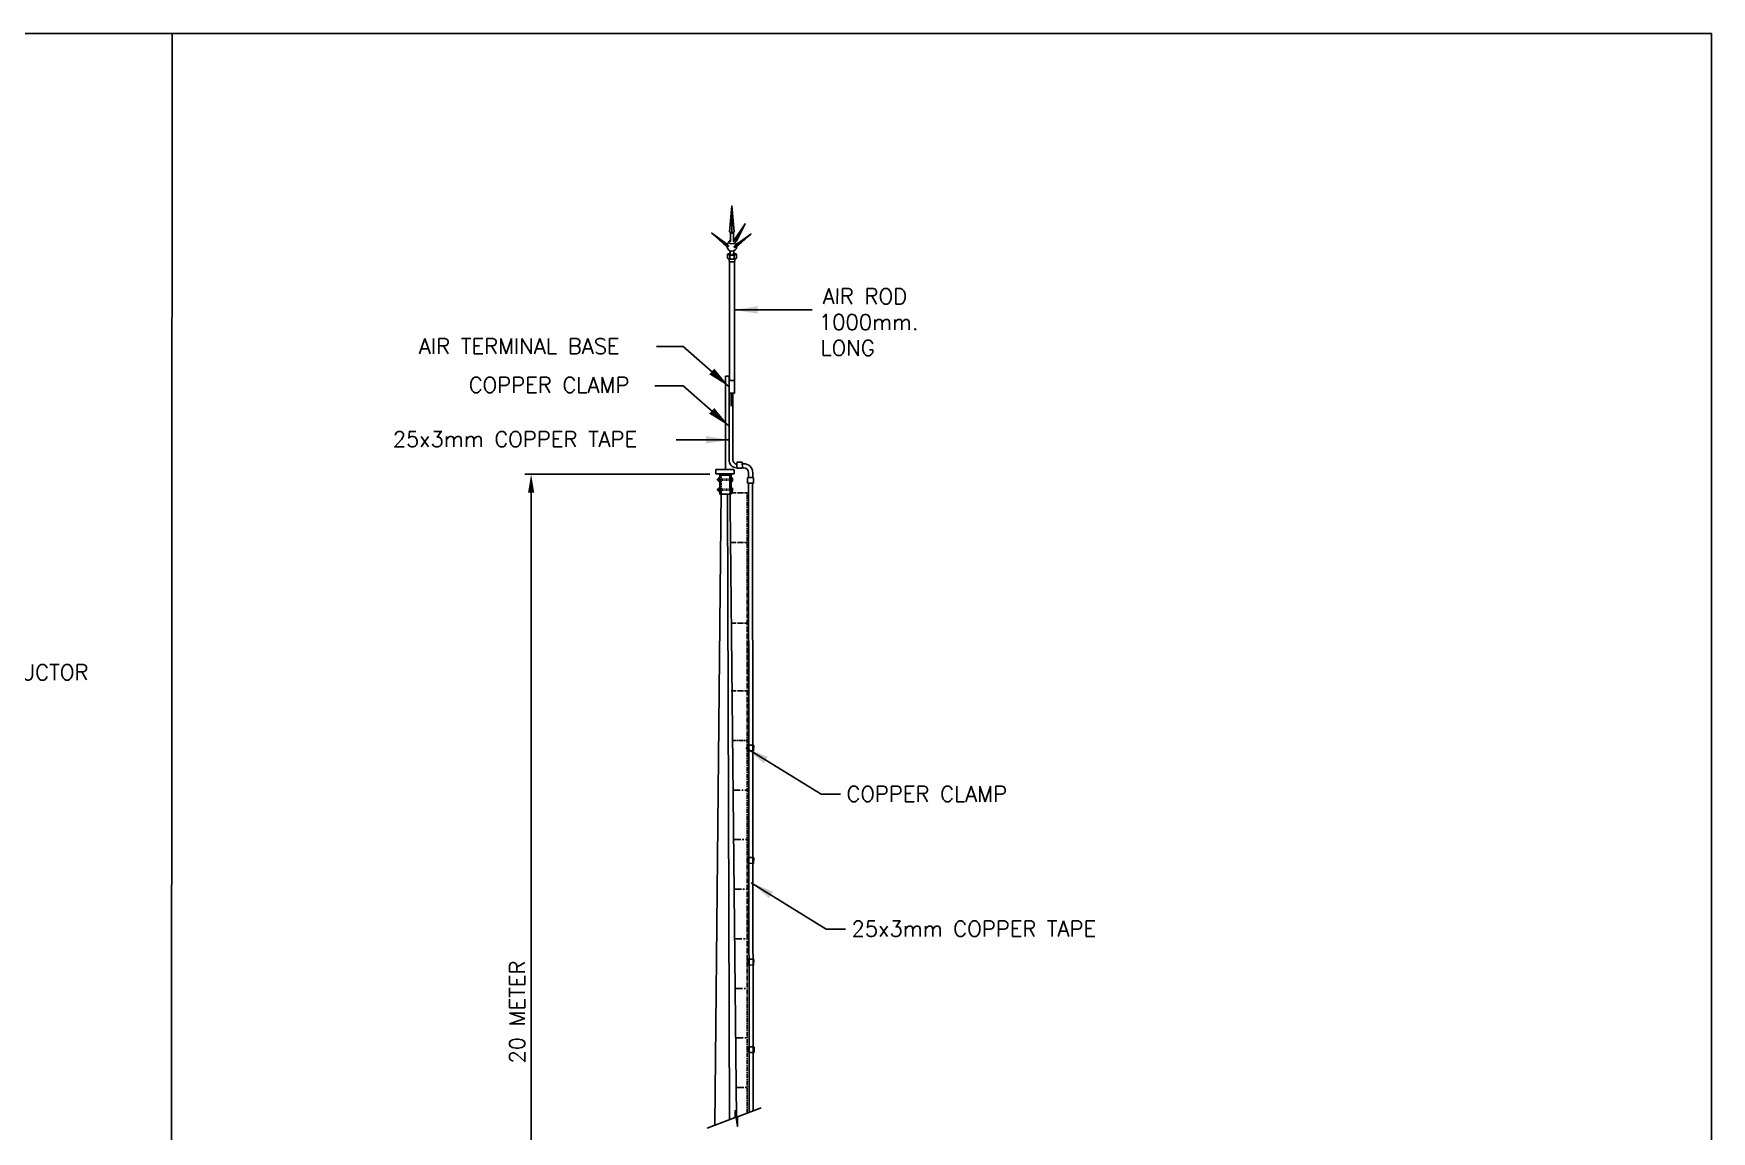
# Model space of a CAD drawing. Header units: inches. Extents: x 1917 to 3477, y 820 to 1550.
# Drawn here: x 3206 to 3476.7, y 1372.5 to 1549.6 of the extents above; entities that cross this region are included whole.
import ezdxf

# ---------------------------------------------------------------- set-up
doc = ezdxf.new("R2010")
doc.units = ezdxf.units.IN
doc.header["$MEASUREMENT"] = 0
for name, pattern in [('CENTER', [2, 1.25, -0.25, 0.25, -0.25]), ('CENTER2', [1.125, 0.75, -0.125, 0.125, -0.125]), ('HIDDEN', [0.375, 0.25, -0.125]), ('HIDDEN2', [0.1875, 0.125, -0.0625])]:
    doc.linetypes.add(name, pattern=pattern)
doc.layers.get('DEFPOINTS').update_dxf_attribs({"color": 8})
for name, color, linetype in [('CAGE_LADDER', 1, 'Continuous'), ('DIM', 1, 'Continuous'), ('ELECT', 6, 'Continuous'), ('EQUIP', 5, 'Continuous'), ('GEN_SYMBOLS', 1, 'Continuous'), ('TITLE', 7, 'Continuous'), ('TXT30', 2, 'Continuous')]:
    doc.layers.add(name, color=color, linetype=linetype)
doc.styles.add('ROMANS', font='romans.shx')
doc.styles.add('romans1', font='romans.shx')
doc.dimstyles.new('DIM', dxfattribs={"dimscale": 125, "dimtxt": 2.5, "dimasz": 1, "dimexe": 1.5, "dimexo": 1.5, "dimgap": 1, "dimtad": 1, "dimdec": 0, "dimlfac": -1, "dimzin": 1, "dimdsep": 46, "dimtxsty": 'ROMANS', "dimcen": -1, "dimdle": 1.25, "dimclrd": 1, "dimclre": 1, "dimclrt": 2, "dimadec": 0, "dimazin": 0, "dimtfac": 1, "dimtdec": 0, "dimtmove": 0, "dimatfit": 3, "dimfxl": 1.5, "dimtvp": 1, "dimtfill": 1, "dimtfillclr": 256, "dimtolj": 1, "dimtzin": 1, "dimarcsym": 0})
doc.dimstyles.new('DIM-15062', dxfattribs={"dimtxt": 2.5, "dimasz": 3, "dimexe": 1, "dimexo": 1, "dimgap": 1, "dimtad": 1, "dimdec": 0, "dimzin": 0, "dimdsep": 46, "dimtxsty": 'romans1', "dimcen": 0.625, "dimclrd": 1, "dimclre": 1, "dimclrt": 7, "dimadec": 0, "dimazin": 0, "dimtfac": 1, "dimtdec": 0, "dimtofl": 0, "dimtmove": 0, "dimatfit": 3, "dimfxl": 1, "dimtolj": 1, "dimtzin": 0, "dimarcsym": 0})

# ---------------------------------------------------------------- blocks, each defined once
blk = doc.blocks.new('*D87')
at = {"color": 1, "lineweight": -2, "ltscale": 2, "transparency": 16777216}
for p, q in [((3315.15, 1478.54), (3285.3, 1478.54)), ((3286.3, 1475.54), (3286.3, 1291.28)), ((3307.71, 1288.28), (3285.3, 1288.28))]:
    blk.add_line(p, q, dxfattribs=at)
at = {"color": 1, "ltscale": 2, "transparency": 16777216}
for points in [[(3285.8, 1475.54), (3286.8, 1475.54), (3286.3, 1478.54)], [(3285.8, 1291.28), (3286.8, 1291.28), (3286.3, 1288.28)]]:
    blk.add_solid(points, dxfattribs=at)
at = {"layer": 'DEFPOINTS', "color": 0, "ltscale": 2, "transparency": 16777216}
for p in [(3316.15, 1478.54), (3286.3, 1288.28), (3308.71, 1288.28)]:
    blk.add_point(p, dxfattribs=at)
at = {"color": 7, "ltscale": 2, "transparency": 16777216, "insert": (3284.05, 1391.75), "char_height": 2.5, "attachment_point": 5, "rotation": 90, "style": 'romans1'}
blk.add_mtext('\\A1;20 METER ', dxfattribs=at)

msp = doc.modelspace()

# ---------------------------------------------------------------- linework, layer by layer
msp.add_line((3317.95843, 1475.30297), (3318.28904, 1374.3886))
at = {"ltscale": 2}
msp.add_lwpolyline([(3314.71615, 1373.04502), (3319.23399, 1374.74395), (3319.23399, 1375.87127), (3319.60029, 1373.30111), (3319.60029, 1374.88169), (3323.40797, 1376.31356)], dxfattribs=at)
at = {"layer": 'CAGE_LADDER', "linetype": 'CENTER2'}
for p, q in [((3318.57861, 1475.51445), (3321.12493, 1475.51445)), ((3321.12493, 1375.45503), (3321.12493, 1475.51445)), ((3318.57861, 1467.51445), (3321.12493, 1467.51445)), ((3318.57861, 1454.51913), (3321.12493, 1454.51913)), ((3318.57861, 1443.57443), (3321.12493, 1443.57443)), ((3318.67386, 1435.57443), (3321.12493, 1435.57443))]:
    msp.add_line(p, q, dxfattribs=at)
at = {"layer": 'CAGE_LADDER', "linetype": 'CENTER'}
for p, q in [((3318.7691, 1427.57443), (3321.12493, 1427.57443)), ((3318.86435, 1419.57443), (3321.12493, 1419.57443)), ((3318.9596, 1411.57443), (3321.12493, 1411.57443)), ((3319.05485, 1403.57443), (3321.12493, 1403.57443)), ((3319.1501, 1395.57443), (3321.12493, 1395.57443)), ((3319.24535, 1387.57443), (3321.12493, 1387.57443)), ((3319.3406, 1379.57443), (3321.12493, 1379.57443))]:
    msp.add_line(p, q, dxfattribs=at)
at = {"layer": 'ELECT', "color": 7, "linetype": 'Continuous'}
for p, q in [((3316.10814, 1479.29317), (3319.06792, 1479.29317)), ((3316.10814, 1478.56768), (3319.06792, 1478.56768)), ((3316.53631, 1477.75151), (3316.35494, 1477.75151)), ((3316.35494, 1477.57013), (3316.35494, 1477.75151)), ((3316.53631, 1477.45007), (3316.53631, 1477.85634)), ((3316.71392, 1477.77534), (3316.57447, 1477.77534)), ((3316.57868, 1478.55956), (3316.58684, 1478.56768)), ((3316.64281, 1478.49543), (3316.71508, 1478.56768)), ((3316.70695, 1478.43129), (3316.75193, 1478.47627)), ((3316.75193, 1475.30297), (3316.75193, 1478.56768)), ((3316.75193, 1478.47627), (3316.84334, 1478.56768)), ((3316.79023, 1478.38631), (3316.9333, 1478.52938)), ((3317.94445, 1478.38631), (3318.12583, 1478.56768)), ((3318.07272, 1478.38631), (3318.25409, 1478.56768)), ((3318.20095, 1478.38631), (3318.38232, 1478.56768)), ((3318.32922, 1478.38631), (3318.38428, 1478.44138)), ((3318.38428, 1478.44138), (3318.51059, 1478.56768)), ((3318.45745, 1478.38631), (3318.56566, 1478.49452)), ((3318.56566, 1475.30297), (3318.56566, 1478.56768)), ((3318.56566, 1478.49452), (3318.63882, 1478.56768)), ((3318.74017, 1477.92745), (3318.60075, 1477.92745)), ((3318.74017, 1477.77534), (3318.60075, 1477.77534)), ((3318.77821, 1477.44577), (3318.77821, 1477.85139)), ((3316.53631, 1477.57013), (3316.35494, 1477.57013)), ((3316.53631, 1476.11915), (3316.35494, 1476.11915)), ((3316.35494, 1475.93778), (3316.35494, 1476.11915)), ((3316.53631, 1475.93778), (3316.35494, 1475.93778)), ((3316.53631, 1475.81771), (3316.53631, 1476.22399)), ((3316.57447, 1477.52183), (3316.71392, 1477.52183)), ((3316.71392, 1477.36972), (3316.57447, 1477.36972)), ((3316.71392, 1476.2951), (3316.57447, 1476.2951)), ((3316.71392, 1476.14298), (3316.57447, 1476.14298)), ((3316.57447, 1475.88948), (3316.71392, 1475.88948)), ((3316.71392, 1475.73736), (3316.57447, 1475.73736)), ((3316.75193, 1475.30297), (3318.56566, 1475.30297)), ((3316.9333, 1475.30297), (3316.9333, 1475.83584)), ((3318.38428, 1475.30297), (3318.38428, 1475.83584)), ((3318.60075, 1477.52183), (3318.74017, 1477.52183)), ((3318.74017, 1477.36972), (3318.60075, 1477.36972)), ((3318.74017, 1476.2951), (3318.60075, 1476.2951)), ((3318.74017, 1476.14298), (3318.60075, 1476.14298)), ((3318.60075, 1475.88948), (3318.74017, 1475.88948)), ((3318.74017, 1475.73736), (3318.60075, 1475.73736)), ((3318.77821, 1475.81341), (3318.77821, 1476.21904))]:
    msp.add_line(p, q, dxfattribs=at)
at = {"layer": 'ELECT', "color": 7, "linetype": 'HIDDEN2'}
for p, q in [((3318.56566, 1477.75151), (3316.75193, 1477.75151)), ((3318.56566, 1477.57013), (3316.75193, 1477.57013)), ((3318.56566, 1476.11915), (3316.75193, 1476.11915)), ((3318.56566, 1475.93778), (3316.75193, 1475.93778))]:
    msp.add_line(p, q, dxfattribs=at)
at = {"layer": 'ELECT', "color": 7, "linetype": 'HIDDEN'}
for p, q in [((3316.9333, 1475.30297), (3316.9333, 1478.56768)), ((3318.38428, 1475.30297), (3318.38428, 1478.56768))]:
    msp.add_line(p, q, dxfattribs=at)
at = {"layer": 'ELECT', "color": 7, "linetype": 'Continuous'}
msp.add_lwpolyline([(3316.57056, 1478.56768), (3316.75193, 1478.38631), (3318.56566, 1478.38631), (3318.74703, 1478.56768)], dxfattribs=at)
for centre, radius, start, end in [((3316.63152, 1477.8514), 0.09507, 126.8698972, 233.1301028), ((3316.76673, 1477.64859), 0.23028, 146.6015111, 213.3984889), ((3316.65687, 1477.8514), 0.09507, 306.8698972, 53.1301028), ((3316.52166, 1477.64859), 0.23028, 326.6015111, 33.3984889), ((3318.65779, 1477.8514), 0.09507, 126.8698972, 233.1301028), ((3318.793, 1477.64859), 0.23028, 146.6015111, 213.3984889), ((3318.68314, 1477.8514), 0.09507, 306.8698972, 53.1301028), ((3318.54793, 1477.64859), 0.23028, 326.6015111, 33.3984889), ((3316.63152, 1477.44578), 0.09507, 126.8698972, 233.1301028), ((3316.63152, 1476.21905), 0.09507, 126.8698972, 233.1301028), ((3316.76673, 1476.01623), 0.23028, 146.6015111, 213.3984889), ((3316.63152, 1475.81342), 0.09507, 126.8698972, 233.1301028), ((3316.65687, 1477.44578), 0.09507, 306.8698972, 53.1301028), ((3316.65687, 1476.21905), 0.09507, 306.8698972, 53.1301028), ((3316.52166, 1476.01623), 0.23028, 326.6015111, 33.3984889), ((3316.65687, 1475.81342), 0.09507, 306.8698972, 53.1301028), ((3318.65779, 1477.44578), 0.09507, 126.8698972, 233.1301028), ((3318.65779, 1476.21905), 0.09507, 126.8698972, 233.1301028), ((3318.793, 1476.01623), 0.23028, 146.6015111, 213.3984889), ((3318.65779, 1475.81342), 0.09507, 126.8698972, 233.1301028), ((3318.68314, 1477.44578), 0.09507, 306.8698972, 53.1301028), ((3318.68314, 1476.21905), 0.09507, 306.8698972, 53.1301028), ((3318.54793, 1476.01623), 0.23028, 326.6015111, 33.3984889), ((3318.68314, 1475.81342), 0.09507, 306.8698972, 53.1301028)]:
    msp.add_arc(centre, radius, start, end, dxfattribs=at)
at = {"layer": 'EQUIP', "color": 7, "linetype": 'Continuous'}
for p, q in [((3316.10814, 1479.29317), (3316.10814, 1478.56768)), ((3316.71392, 1477.92745), (3316.57447, 1477.92745)), ((3316.91846, 1478.38631), (3316.9333, 1478.40115)), ((3316.9333, 1478.52938), (3316.97161, 1478.56768)), ((3316.9333, 1478.40115), (3317.09983, 1478.56768)), ((3317.04673, 1478.38631), (3317.22811, 1478.56768)), ((3317.17496, 1478.38631), (3317.35634, 1478.56768)), ((3317.30323, 1478.38631), (3317.4846, 1478.56768)), ((3317.43146, 1478.38631), (3317.61283, 1478.56768)), ((3317.55973, 1478.38631), (3317.7411, 1478.56768)), ((3317.68796, 1478.38631), (3317.86933, 1478.56768)), ((3317.81622, 1478.38631), (3317.99759, 1478.56768)), ((3319.06792, 1479.29317), (3319.06792, 1478.56768))]:
    msp.add_line(p, q, dxfattribs=at)
at = {"layer": 'GEN_SYMBOLS', "color": 3, "linetype": 'Continuous'}
for p, q in [((3318.6896, 1521.81635), (3318.6896, 1517.42588)), ((3320.81141, 1518.91925), (3319.1854, 1516.09892)), ((3315.42507, 1517.41768), (3317.97061, 1515.36646)), ((3319.01021, 1517.54287), (3319.01053, 1517.5386)), ((3321.75319, 1517.26925), (3319.2007, 1515.22817)), ((3318.40954, 1514.18154), (3317.97729, 1514.01059)), ((3318.21721, 1513.26165), (3318.21721, 1512.91927)), ((3318.28384, 1512.85418), (3318.28384, 1493.64589)), ((3318.96966, 1514.1828), (3319.40511, 1514.01059)), ((3319.09856, 1493.64589), (3319.09856, 1512.85418)), ((3319.16519, 1513.26165), (3319.16519, 1512.91927)), ((3320.32994, 1480.47647), (3319.46251, 1480.46805)), ((3321.18754, 1477.08841), (3322.18846, 1477.08841))]:
    msp.add_line(p, q, dxfattribs=at)
at = {"layer": 'GEN_SYMBOLS', "color": 1}
for p, q in [((3319.39842, 1374.71752), (3318.35176, 1478.56768)), ((3315.90457, 1373.49193), (3316.9333, 1475.83584))]:
    msp.add_line(p, q, dxfattribs=at)
at = {"layer": 'GEN_SYMBOLS', "color": 3, "linetype": 'Continuous'}
msp.add_lwpolyline([(3318.56481, 1517.46385), (3318.3221, 1517.62662), (3318.6896, 1521.81635), (3319.0571, 1517.62662), (3318.81439, 1517.46385, -0.304270069)], format="xyb", close=True, dxfattribs=at)
for points in [[(3319.07062, 1516.26329), (3320.81141, 1518.91925), (3319.34463, 1516.07129, -0.165679532), (3319.20997, 1516.07276)], [(3317.99935, 1515.55824), (3315.42507, 1517.41768), (3317.81195, 1515.28106, 0.501357293), (3317.99914, 1515.55839)], [(3318.46036, 1516.22723, 0.061670926), (3318.29767, 1516.17179, 0.103465764), (3318.1687, 1516.07214, 0.355193066), (3318.1687, 1515.89121, 0.103465764), (3318.29767, 1515.79157, 0.063422445), (3318.46514, 1515.73514, 0.096773918), (3318.91405, 1515.73514, 0.063422445), (3319.08153, 1515.79157, 0.103465764), (3319.2105, 1515.89121, 0.371724013), (3319.2105, 1516.07214, 0.103465764), (3319.08153, 1516.17179, 0.060629021), (3318.92168, 1516.22664)], [(3318.38519, 1516.03022, 0.164132583), (3318.46036, 1516.21896), (3318.46036, 1517.44846, 0.156979731), (3318.39793, 1517.57576)], [(3318.97511, 1517.56913, 0.129405607), (3318.92168, 1517.46417), (3318.92168, 1516.21896, 0.164132583), (3318.99685, 1516.03022)], [(3319.17891, 1515.40981), (3321.75319, 1517.26925), (3319.36631, 1515.13264, -0.501357293), (3319.17912, 1515.40997)], [(3317.8896, 1515.30009, -0.129188353), (3317.92369, 1515.29564), (3317.96378, 1515.26396)], [(3318.03176, 1515.44082), (3318.07378, 1515.41145, -0.073554735), (3318.09748, 1515.41561, -0.357904097), (3318.12855, 1515.39154, -0.168972485), (3318.1175, 1515.32271, -0.095895119), (3318.06082, 1515.24955, -0.065507174), (3318.02998, 1515.22958, -0.104452445), (3317.99693, 1515.22166, -0.34621705), (3317.96586, 1515.24573, -0.073624054), (3317.96398, 1515.26974)], [(3318.21721, 1512.9431, 0.298470698), (3318.2389, 1512.8843, 0.087675736), (3318.35518, 1512.82269, 0.044871465), (3318.49641, 1512.79072, 0.055197738), (3318.88599, 1512.79072, 0.044871465), (3319.02722, 1512.82269, 0.087675736), (3319.1435, 1512.8843, 0.289038443), (3319.16519, 1512.9431, 0.087675736)], [(3318.32145, 1514.05258, 0.032865745), (3318.22974, 1514.02923, 0.72692526), (3318.22974, 1513.99687, 0.045230744), (3318.35659, 1513.9679, 0.019575716), (3318.49556, 1513.95466, 0.013959685)], [(3318.25343, 1514.63106, -0.213270206), (3318.40954, 1514.37795), (3318.40954, 1514.10184)], [(3318.6912, 1513.9492, 0.013959685), (3318.88684, 1513.95466, 0.019575716), (3319.02581, 1513.9679, 0.045230744), (3319.15266, 1513.99687, 0.749484056), (3319.15266, 1514.02923, 0.032865745), (3319.06095, 1514.05258)], [(3319.12577, 1514.63106, 0.213270206), (3318.96966, 1514.37795), (3318.96966, 1514.10184)], [(3319.1465, 1515.29239), (3319.10448, 1515.26302, 0.073554735), (3319.08078, 1515.26719, 0.352738226), (3319.04971, 1515.24312, 0.104452445), (3319.04913, 1515.20914, 0.065507174), (3319.06075, 1515.17428, 0.101763288), (3319.11744, 1515.10112, 0.065507174), (3319.14828, 1515.08116, 0.104452445), (3319.18133, 1515.07323, 0.369243069), (3319.2124, 1515.09731, 0.073624054), (3319.21428, 1515.12132)], [(3319.28866, 1515.15166, 0.129188353), (3319.25457, 1515.14722), (3319.21448, 1515.11554)], [(3318.25989, 1494.34654), (3318.25989, 1480.89387, 0.469840282), (3319.47126, 1479.56726, 0.189482354)], [(3318.82709, 1491.61067), (3318.82709, 1480.89387, 0.355788216), (3319.46599, 1480.10965, 0.140006115)], [(3322.04147, 1477.98924), (3322.04147, 1478.7572, 0.414213562), (3320.57371, 1480.22496), (3320.36514, 1480.288)], [(3321.37445, 1477.98924), (3321.37445, 1478.7572, 0.414213562), (3320.57371, 1479.55795), (3320.37161, 1479.62099)]]:
    msp.add_lwpolyline(points, format="xyb", dxfattribs=at)
for points in [[(3319.08293, 1516.20136), (3319.08071, 1516.18589), (3319.07518, 1516.17483)], [(3319.02727, 1513.20711), (3318.35512, 1513.20711), (3317.97729, 1513.35654), (3317.97729, 1514.01059), (3318.35512, 1513.86116)], [(3318.35512, 1513.20711), (3318.35512, 1513.86116), (3319.02727, 1513.86116), (3319.40511, 1514.01059), (3319.40511, 1513.35654), (3319.02727, 1513.20711), (3319.02727, 1513.86116)], [(3317.65934, 1479.29317), (3317.65934, 1494.34654)], [(3317.65934, 1494.34654), (3318.25989, 1494.34654)], [(3318.25989, 1493.64589), (3319.12736, 1493.64589)], [(3319.12736, 1491.61067), (3318.25989, 1491.61067)], [(3318.56017, 1491.61067), (3318.56017, 1489.47537)], [(3319.12736, 1493.64589), (3319.12736, 1491.61067)], [(3319.46284, 1480.43469), (3319.47191, 1479.50053), (3320.3727, 1479.50928), (3320.3633, 1480.47679)], [(3321.25427, 1477.98924), (3321.18754, 1477.92252)], [(3321.18754, 1477.08841), (3321.18754, 1477.92252)], [(3321.25427, 1477.98924), (3322.12174, 1477.98924)], [(3322.18846, 1477.92252), (3322.1551, 1477.95588), (3322.12174, 1477.98924)], [(3322.18846, 1477.92252), (3322.18846, 1477.08841)], [(3321.18753, 1433.92867), (3321.19388, 1434.76275)], [(3321.26111, 1434.82897), (3321.19388, 1434.76275)], [(3321.26111, 1434.82897), (3322.12856, 1434.82237)], [(3322.19478, 1434.75513), (3322.12856, 1434.82237)], [(3322.19478, 1434.75513), (3322.18843, 1433.92105)], [(3321.18753, 1433.92867), (3321.22064, 1433.89505)], [(3322.12145, 1433.8882), (3321.254, 1433.8948)], [(3322.15481, 1433.88794), (3322.18843, 1433.92105)], [(3321.18753, 1415.78981), (3321.19388, 1416.62389)], [(3321.18753, 1415.78981), (3321.22064, 1415.75619)], [(3321.26111, 1416.69011), (3321.19388, 1416.62389)], [(3322.12145, 1415.74934), (3321.254, 1415.75594)], [(3321.26111, 1416.69011), (3322.12856, 1416.68351)], [(3322.19478, 1416.61628), (3322.12856, 1416.68351)], [(3322.15481, 1415.74909), (3322.18843, 1415.7822)], [(3322.19478, 1416.61628), (3322.18843, 1415.7822)], [(3321.18753, 1399.38653), (3321.19388, 1400.22061)], [(3321.18753, 1399.38653), (3321.22064, 1399.35291)], [(3321.26111, 1400.28683), (3321.19388, 1400.22061)], [(3322.12145, 1399.34606), (3321.254, 1399.35265)], [(3321.26111, 1400.28683), (3322.12856, 1400.28023)], [(3322.19478, 1400.21299), (3322.12856, 1400.28023)], [(3322.15481, 1399.3458), (3322.18843, 1399.37891)], [(3322.19478, 1400.21299), (3322.18843, 1399.37891)], [(3321.28154, 1385.25424), (3321.28789, 1386.08832)], [(3321.35512, 1386.15454), (3321.28789, 1386.08832)], [(3321.35512, 1386.15454), (3322.22256, 1386.14794)], [(3322.28878, 1386.0807), (3322.22256, 1386.14794)], [(3322.28878, 1386.0807), (3322.28244, 1385.24662)], [(3321.28154, 1385.25424), (3321.31465, 1385.22062)], [(3322.21546, 1385.21377), (3321.34801, 1385.22037)], [(3322.24882, 1385.21351), (3322.28244, 1385.24662)]]:
    msp.add_lwpolyline(points, dxfattribs=at)
at = {"layer": 'GEN_SYMBOLS', "color": 3, "ltscale": 0.3}
for points in [[(3321.45547, 1375.57933), (3321.33566, 1477.08841)], [(3322.12403, 1375.83074), (3322.00457, 1477.08841)]]:
    msp.add_lwpolyline(points, dxfattribs=at)
at = {"layer": 'GEN_SYMBOLS', "color": 3, "linetype": 'Continuous'}
for centre, radius, start, end in [((3318.6896, 1515.30953), 0.80658, 131.6300089, 158.7030088), ((3319.27945, 1516.26964), 0.20878, 181.6809274, 211.0744891), ((3318.6896, 1515.30953), 0.80658, 21.1014967, 48.3699911), ((3318.6896, 1515.30953), 0.80658, 180.8741262, 355.5320924), ((3318.9695, 1515.20471), 1.0122, 170.7923144, 170.8353454), ((3318.10042, 1515.50089), 0.09298, 194.5966433, 220.8157823), ((3318.29005, 1514.11092), 0.11983, 298.5363851, 359.5040137), ((3319.08914, 1514.11092), 0.11983, 180.4959863, 241.4636149), ((3319.07784, 1515.35247), 0.09298, 319.1842177, 345.4033567)]:
    msp.add_arc(centre, radius, start, end, dxfattribs=at)
at = {"layer": 'TITLE'}
for p, q in [((2658.58336, 1549.61161), (3476.67262, 1549.61161)), ((3228.41908, 1549.61161), (3228.21249, 1178.26434)), ((3476.67262, 1549.61161), (3476.67262, 820.36019))]:
    msp.add_line(p, q, dxfattribs=at)

# ---------------------------------------------------------------- texts
at = {"layer": 'TXT30', "style": 'ROMANS'}
for s, rotation, p in [('AIR ROD', 359.8879965, (3333.32626, 1505.99186, 5.38776)), ('1000mm.', 359.8879965, (3332.72288, 1501.82636, 5.38776)), ('LONG', 359.8879965, (3332.95283, 1497.65924, 5.38776)), ('DOWN CONDUCTOR', 0.1120035, (3183.51002, 1445.26685))]:
    msp.add_text(s, height=2.5, rotation=rotation, dxfattribs=at).set_placement(p)
for s, p in [('AIR TERMINAL BASE', (3268.21547, 1497.93288)), ('COPPER CLAMP', (3276.23454, 1491.67074)), ('25x3mm COPPER TAPE ', (3263.9792, 1482.92766)), ('COPPER CLAMP', (3337.1519, 1425.69157)), ('25x3mm COPPER TAPE ', (3337.9976, 1403.94997))]:
    msp.add_text(s, height=2.5, dxfattribs=at).set_placement(p)

# ---------------------------------------------------------------- dimensions: what is measured, and where the dimension line sits
at = {"ltscale": 2}
dim = msp.add_linear_dim(base=(3286.29911, 1288.27853), p1=(3316.14745, 1478.53671), p2=(3308.70704, 1288.27853), angle=90, text='20 METER ', dimstyle='DIM-15062', dxfattribs=at)
dim.commit()
dim.dimension.update_dxf_attribs({"geometry": '*D87', "text_midpoint": (3286.29911, 1391.75217), "dimtype": 160})

# ---------------------------------------------------------------- leaders
at = {"layer": 'DIM', "linetype": 'Continuous'}
for points in [[(3319.09856, 1505.01804), (3329.52629, 1505.05646), (3331.63945, 1505.05646)], [(3318.25989, 1492.62828), (3310.82972, 1499.11203), (3306.50201, 1499.11203)], [(3318.25989, 1486.27126), (3310.82972, 1492.755), (3306.22686, 1492.755)], [(3318.23212, 1484.07036), (3309.70049, 1484.07036)], [(3320.94626, 1434.36445), (3333.06271, 1426.89334), (3336.17707, 1426.89334)], [(3321.79197, 1412.62284), (3333.90841, 1405.15174), (3337.02277, 1405.15174)]]:
    msp.add_leader(points, dimstyle='DIM', override={"dimasz": 0.03, "dimtad": 0}, dxfattribs=at)

doc.saveas('drawing.dxf')
